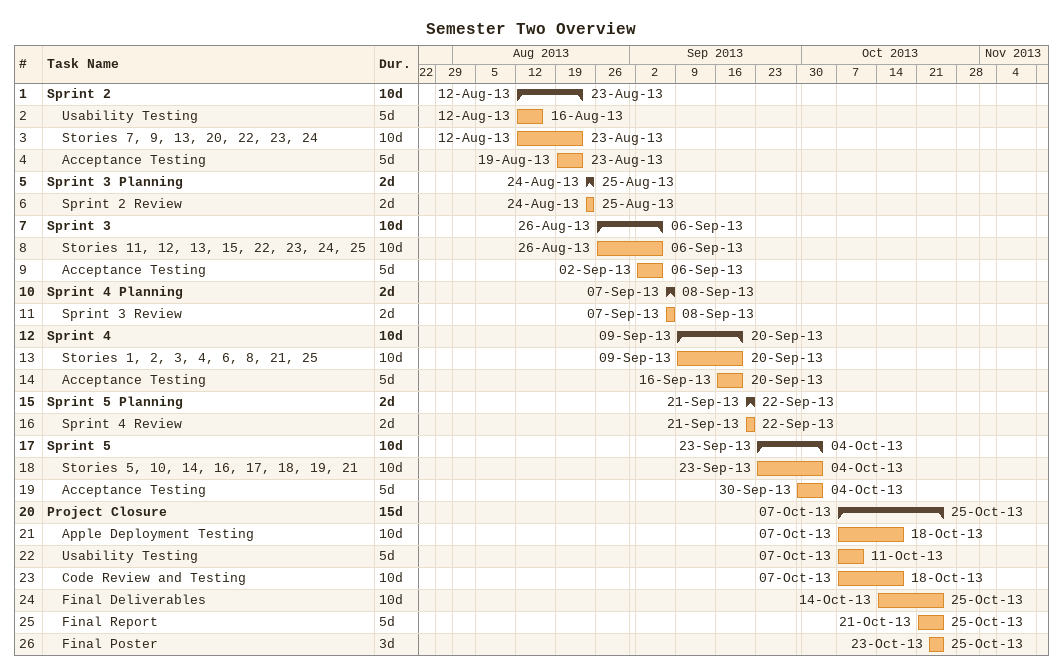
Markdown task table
Semester Two Overview

| ID | Level | Task | Duration | Start | Finish |
|---|---|---|---|---|---|
| 1 | 1 | **Sprint 2** | 10d | 2013-08-12 | 2013-08-23 |
| 2 | 2 | Usability Testing | 5d | 2013-08-12 | 2013-08-16 |
| 3 | 2 | Stories 7, 9, 13, 20, 22, 23, 24 | 10d | 2013-08-12 | 2013-08-23 |
| 4 | 2 | Acceptance Testing | 5d | 2013-08-19 | 2013-08-23 |
| 5 | 1 | **Sprint 3 Planning** | 2d | 2013-08-24 | 2013-08-25 |
| 6 | 2 | Sprint 2 Review | 2d | 2013-08-24 | 2013-08-25 |
| 7 | 1 | **Sprint 3** | 10d | 2013-08-26 | 2013-09-06 |
| 8 | 2 | Stories 11, 12, 13, 15, 22, 23, 24, 25 | 10d | 2013-08-26 | 2013-09-06 |
| 9 | 2 | Acceptance Testing | 5d | 2013-09-02 | 2013-09-06 |
| 10 | 1 | **Sprint 4 Planning** | 2d | 2013-09-07 | 2013-09-08 |
| 11 | 2 | Sprint 3 Review | 2d | 2013-09-07 | 2013-09-08 |
| 12 | 1 | **Sprint 4** | 10d | 2013-09-09 | 2013-09-20 |
| 13 | 2 | Stories 1, 2, 3, 4, 6, 8, 21, 25 | 10d | 2013-09-09 | 2013-09-20 |
| 14 | 2 | Acceptance Testing | 5d | 2013-09-16 | 2013-09-20 |
| 15 | 1 | **Sprint 5 Planning** | 2d | 2013-09-21 | 2013-09-22 |
| 16 | 2 | Sprint 4 Review | 2d | 2013-09-21 | 2013-09-22 |
| 17 | 1 | **Sprint 5** | 10d | 2013-09-23 | 2013-10-04 |
| 18 | 2 | Stories 5, 10, 14, 16, 17, 18, 19, 21 | 10d | 2013-09-23 | 2013-10-04 |
| 19 | 2 | Acceptance Testing | 5d | 2013-09-30 | 2013-10-04 |
| 20 | 1 | **Project Closure** | 15d | 2013-10-07 | 2013-10-25 |
| 21 | 2 | Apple Deployment Testing | 10d | 2013-10-07 | 2013-10-18 |
| 22 | 2 | Usability Testing | 5d | 2013-10-07 | 2013-10-11 |
| 23 | 2 | Code Review and Testing | 10d | 2013-10-07 | 2013-10-18 |
| 24 | 2 | Final Deliverables | 10d | 2013-10-14 | 2013-10-25 |
| 25 | 2 | Final Report | 5d | 2013-10-21 | 2013-10-25 |
| 26 | 2 | Final Poster | 3d | 2013-10-23 | 2013-10-25 |
